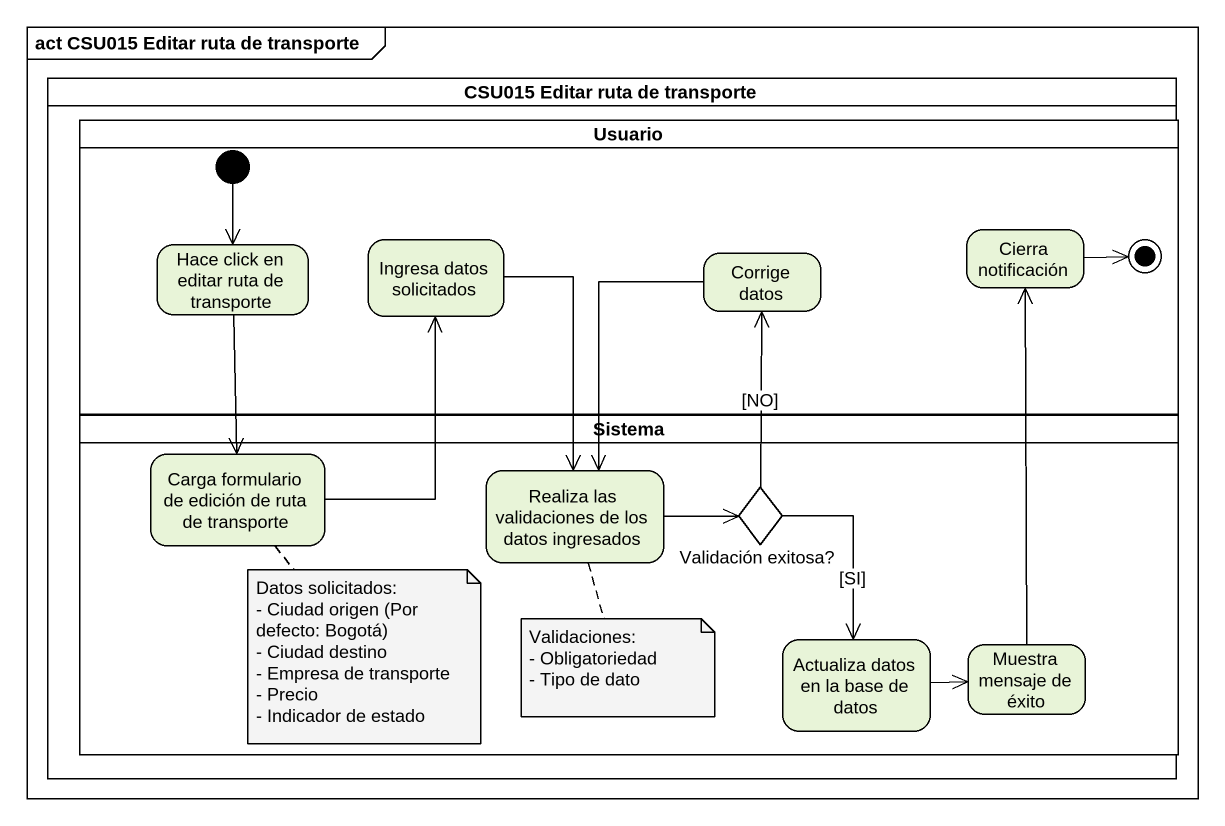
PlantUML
@startuml
mainframe act CSU015 Editar ruta de transporte
hide empty description
state "CSU015 Editar ruta de transporte" as CSU015_Editar_ruta_de <<partition>> {
  state Usuario <<partition>> {
    state "Hace click en editar ruta de transporte" as Hace_click_en_editar_ruta
    state "Ingresa datos solicitados" as Ingresa_datos_solicitados
    state "Corrige datos" as Corrige_datos
    state "Cierra notificación" as Cierra_notificación
    [*] --> Hace_click_en_editar_ruta
    Cierra_notificación -right-> [*]
  }
  state Sistema <<partition>> {
    state "Carga formulario de edición de ruta de transporte" as Carga_formulario_de_edición
    state "Realiza las validaciones de los datos ingresados" as Realiza_las_validaciones_de
    state "Validación exitosa?" as Validación_exitosa <<choice>>
    state "Actualiza datos en la base de datos" as Actualiza_datos_en_la_base
    state "Muestra mensaje de éxito" as Muestra_mensaje_de_éxito
  }
}
Hace_click_en_editar_ruta --> Carga_formulario_de_edición
Ingresa_datos_solicitados --> Realiza_las_validaciones_de
Corrige_datos --> Realiza_las_validaciones_de
Carga_formulario_de_edición -up-> Ingresa_datos_solicitados
Realiza_las_validaciones_de -right-> Validación_exitosa
Validación_exitosa -up-> Corrige_datos : [NO]
Validación_exitosa --> Actualiza_datos_en_la_base : [SI]
Actualiza_datos_en_la_base -right-> Muestra_mensaje_de_éxito
Muestra_mensaje_de_éxito -up-> Cierra_notificación
note bottom of Carga_formulario_de_edición
  Datos solicitados:
  - Ciudad origen (Por defecto: Bogotá)
  - Ciudad destino
  - Empresa de transporte
  - Precio
  - Indicador de estado
end note
note bottom of Realiza_las_validaciones_de
  Validaciones:
  - Obligatoriedad
  - Tipo de dato
end note
@enduml
